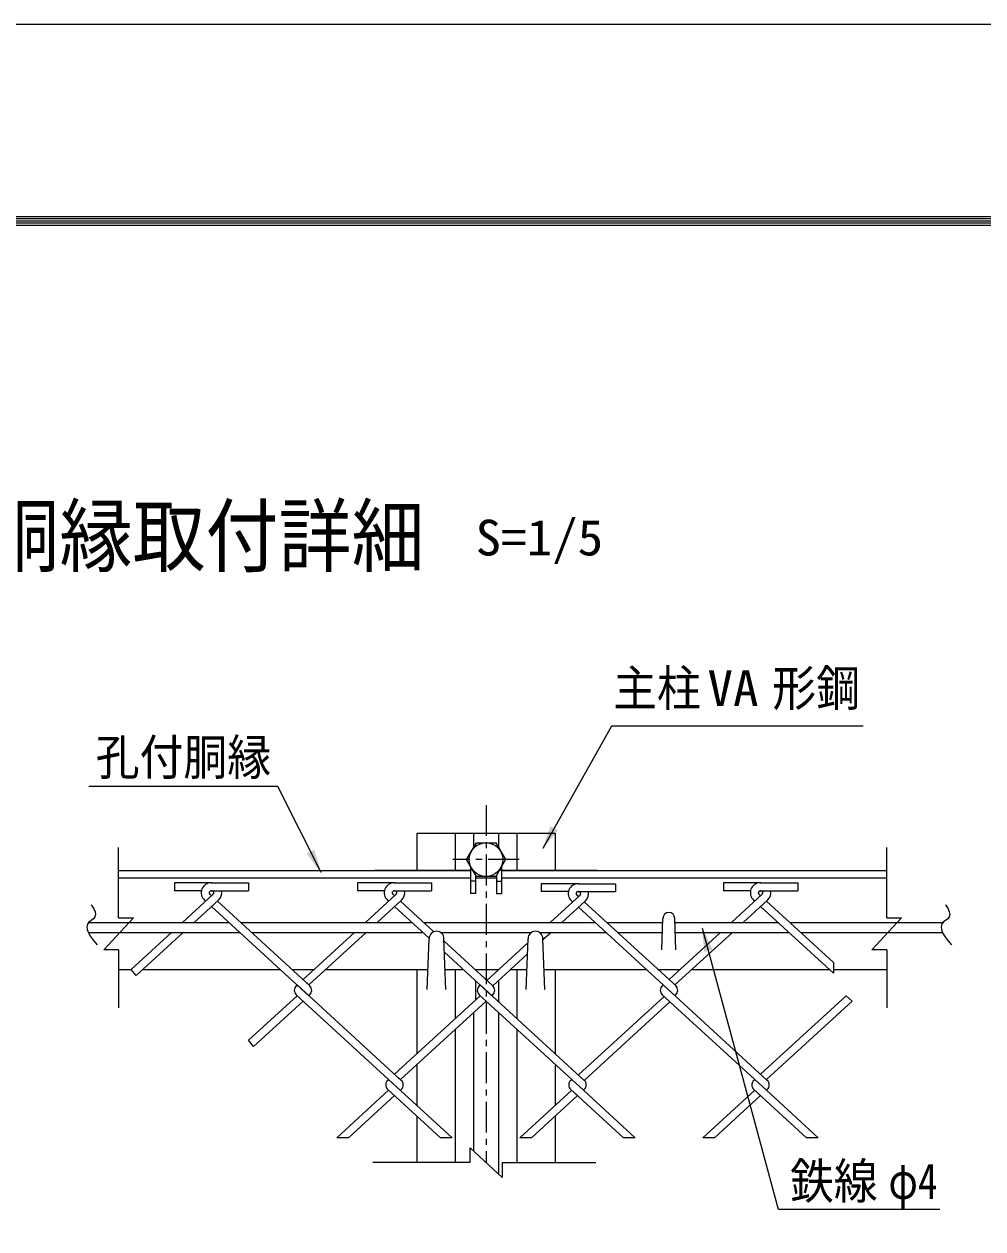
# Model space of a CAD drawing. Units: millimetres, scale not verified, with parts at other scales. Extents: x -4455 to 4455, y -3150 to 3150.
# Drawn here: x 1872 to 3035, y 1688 to 3150 of the extents above; entities that cross this region are included whole.
import ezdxf
from ezdxf.enums import TextEntityAlignment as Align

# ---------------------------------------------------------------- set-up
doc = ezdxf.new("R2010")
doc.units = ezdxf.units.MM
doc.header["$LTSCALE"] = 30
doc.linetypes.add('USER1', pattern=[2, 1.25, -0.25, 0.25, -0.25])
doc.layers.add('0-7_7詳細', color=7, linetype='Continuous', lineweight=18)
doc.layers.add('0-D_D-TTL', color=7, linetype='Continuous', lineweight=9)
doc.styles.add('ＭＳ ゴシック', font='')
doc.styles.get('ＭＳ ゴシック').set_extended_font_data('MS Gothic')

msp = doc.modelspace()

# ---------------------------------------------------------------- linework, layer by layer
at = {"layer": '0-7_7詳細', "color": 1, "linetype": 'USER1'}
for p, q in [((2432.7, 2202.62), (2432.7, 1768.69)), ((2472.99, 2136.47), (2392.35, 2136.47))]:
    msp.add_line(p, q, dxfattribs=at)
at = {"layer": '0-7_7詳細', "lineweight": 9}
for p, q in [((2516.7, 2168.12), (2348.7, 2168.12)), ((2348.7, 2168.12), (2348.7, 2123.12)), ((2395.2, 2168.12), (2395.2, 2123.12)), ((2417.7, 2168.12), (2417.7, 2151.23)), ((2447.7, 2168.12), (2447.7, 2151.23)), ((2470.2, 2168.12), (2470.2, 2123.12)), ((2516.7, 2168.12), (2516.7, 2123.12)), ((1986.98, 2123.12), (2413.95, 2123.12)), ((2413.95, 2123.12), (2297.7, 2123.12)), ((2413.95, 2123.12), (2323.2, 2123.12)), ((2413.95, 2128.21), (2413.95, 2095.43)), ((2416.42, 2123.93), (2413.95, 2123.93)), ((2448.98, 2123.93), (2451.45, 2123.93)), ((2451.45, 2128.21), (2451.45, 2095.43)), ((2451.45, 2123.12), (2918.78, 2123.12)), ((2542.2, 2123.12), (2451.45, 2123.12)), ((2567.7, 2123.12), (2451.45, 2123.12)), ((1986.98, 2114.12), (2413.95, 2114.12)), ((2419.95, 2110.43), (2413.95, 2110.43)), ((2419.95, 2114.12), (2445.45, 2114.12)), ((2445.45, 2117.82), (2445.45, 2095.43)), ((2445.45, 2110.43), (2451.45, 2110.43)), ((2451.45, 2114.12), (2918.78, 2114.12)), ((2445.45, 2095.43), (2451.45, 2095.43)), ((2645.83, 2026.82), (2647.23, 2065.01)), ((2663.02, 2026.82), (2661.63, 2065.01)), ((1950.1, 2048.12), (2133.89, 2048.12)), ((1950.63, 2060.12), (2120.8, 2060.12)), ((2135.01, 2060.12), (2342.82, 2060.12)), ((2148.1, 2048.12), (2355.92, 2048.12)), ((2357.03, 2060.12), (2564.85, 2060.12)), ((2377.44, 2048.12), (2487.95, 2048.12)), ((2497.44, 2048.12), (2577.95, 2048.12)), ((2579.06, 2060.12), (2647.05, 2060.12)), ((2592.16, 2048.12), (2646.61, 2048.12)), ((2661.8, 2060.12), (2786.88, 2060.12)), ((2662.24, 2048.12), (2799.98, 2048.12)), ((2801.09, 2060.12), (2986.98, 2060.12)), ((2814.19, 2048.12), (2986.45, 2048.12)), ((2361.45, 1978.97), (2363.7, 2040.47)), ((2383.95, 1978.97), (2381.7, 2040.47)), ((2481.45, 1978.97), (2483.7, 2040.47)), ((2503.95, 1978.97), (2501.7, 2040.47)), ((1986.98, 2003.12), (2002.1, 2003.12)), ((2016.31, 2003.12), (2183, 2003.12)), ((2197.21, 2003.12), (2224.13, 2003.12)), ((2238.34, 2003.12), (2362.33, 2003.12)), ((2348.7, 2003.12), (2348.7, 1900.79)), ((2383.06, 2003.12), (2405.03, 2003.12)), ((2395.2, 2003.12), (2395.2, 1943.4)), ((2419.24, 2003.12), (2448.3, 2003.12)), ((2462.51, 2003.12), (2482.33, 2003.12)), ((2470.2, 2003.12), (2470.2, 1943.4)), ((2503.06, 2003.12), (2627.06, 2003.12)), ((2516.7, 2003.12), (2516.7, 1900.79)), ((2641.27, 2003.12), (2668.18, 2003.12)), ((2682.39, 2003.12), (2849.08, 2003.12)), ((2854.19, 2003.12), (2918.78, 2003.12)), ((2419.84, 1989.55), (2419.84, 1965.98)), ((2447.7, 1989.55), (2447.7, 1964.02)), ((2417.7, 1951), (2417.7, 1782.62)), ((2447.7, 1951), (2447.7, 1754.76)), ((2395.2, 1930.38), (2395.2, 1768.69)), ((2470.2, 1930.38), (2470.2, 1768.69)), ((2348.7, 1887.77), (2348.7, 1838.27)), ((2516.7, 1887.77), (2516.7, 1838.27)), ((2348.7, 1825.24), (2348.7, 1768.69)), ((2516.7, 1825.24), (2516.7, 1768.69))]:
    msp.add_line(p, q, dxfattribs=at)
at = {"layer": '0-7_7詳細', "color": 4}
for p, q in [((1986.98, 2065.56), (1986.98, 2151.14)), ((2918.78, 2065.56), (2918.78, 2151.14)), ((2004.98, 2065.56), (1968.98, 2026.78)), ((1986.98, 2065.56), (2004.98, 2065.56)), ((2936.78, 2065.56), (2900.78, 2026.78)), ((2918.78, 2065.56), (2936.78, 2065.56)), ((1986.98, 2026.78), (1968.98, 2026.78)), ((1986.98, 2026.78), (1986.98, 1956.59)), ((2918.78, 2026.78), (2900.78, 2026.78)), ((2918.78, 2026.78), (2918.78, 1956.59)), ((2452.08, 1750.69), (2413.31, 1786.69)), ((2413.31, 1768.69), (2413.31, 1786.69)), ((2413.31, 1768.69), (2295.51, 1768.69)), ((2452.08, 1768.69), (2566.02, 1768.69)), ((2452.08, 1768.69), (2452.08, 1750.69))]:
    msp.add_line(p, q, dxfattribs=at)
at = {"layer": '0-7_7詳細', "color": 3}
for p, q in [((2100.09, 2108.17), (2054.65, 2108.17)), ((2054.65, 2108.17), (2054.65, 2098.57)), ((2099.22, 2108.17), (2144.65, 2108.17)), ((2144.65, 2108.17), (2144.65, 2098.57)), ((2322.12, 2108.17), (2276.68, 2108.17)), ((2276.68, 2108.17), (2276.68, 2098.57)), ((2321.25, 2108.17), (2366.68, 2108.17)), ((2366.68, 2108.17), (2366.68, 2098.57)), ((2545.22, 2107.19), (2499.78, 2107.19)), ((2499.78, 2107.19), (2499.78, 2097.59)), ((2544.35, 2107.19), (2589.78, 2107.19)), ((2589.78, 2107.19), (2589.78, 2097.59)), ((2720.74, 2108.17), (2720.74, 2098.57)), ((2766.17, 2108.17), (2720.74, 2108.17)), ((2765.3, 2108.17), (2810.74, 2108.17)), ((2810.74, 2108.17), (2810.74, 2098.57)), ((2087.46, 2098.57), (2054.65, 2098.57)), ((2101.71, 2094.4), (2064.3, 2060.12)), ((2099.65, 2092.51), (2097.6, 2094.4)), ((2099.22, 2098.57), (2144.65, 2098.57)), ((2100.09, 2098.57), (2099.22, 2098.57)), ((2099.65, 2092.51), (2101.71, 2094.4)), ((2309.49, 2098.57), (2276.68, 2098.57)), ((2323.74, 2094.4), (2286.33, 2060.12)), ((2321.68, 2092.51), (2319.63, 2094.4)), ((2322.12, 2098.57), (2321.25, 2098.57)), ((2321.25, 2098.57), (2366.68, 2098.57)), ((2532.59, 2097.59), (2499.78, 2097.59)), ((2546.84, 2093.42), (2510.5, 2060.12)), ((2544.78, 2091.53), (2542.72, 2093.42)), ((2544.35, 2097.59), (2589.78, 2097.59)), ((2545.22, 2097.59), (2544.35, 2097.59)), ((2753.55, 2098.57), (2720.74, 2098.57)), ((2767.8, 2094.4), (2730.39, 2060.12)), ((2765.74, 2092.51), (2763.68, 2094.4)), ((2765.3, 2098.57), (2810.74, 2098.57)), ((2766.17, 2098.57), (2765.3, 2098.57)), ((2108.2, 2087.32), (2078.51, 2060.12)), ((2092.55, 2086), (2091.11, 2087.32)), ((2330.23, 2087.32), (2300.54, 2060.12)), ((2314.58, 2086), (2313.14, 2087.32)), ((2363.71, 2040.98), (2321.68, 2079.49)), ((2369.36, 2048.83), (2328.79, 2086)), ((2553.32, 2086.34), (2524.71, 2060.12)), ((2537.68, 2085.02), (2536.24, 2086.34)), ((2662.9, 1970.27), (2544.78, 2078.51)), ((2663.97, 1982.31), (2551.89, 2085.02)), ((2774.28, 2087.32), (2744.6, 2060.12)), ((2758.63, 2086), (2757.2, 2087.32)), ((2854.19, 1998.44), (2765.74, 2079.49)), ((2854.19, 2011.46), (2772.84, 2086)), ((2051.21, 2048.12), (2002.1, 2003.12)), ((2065.42, 2048.12), (2008.2, 1995.69)), ((2273.24, 2048.12), (2210.67, 1990.79)), ((2287.45, 2048.12), (2217.77, 1984.28)), ((2511.62, 2048.12), (2501.75, 2039.08)), ((2717.29, 2048.12), (2654.73, 1990.79)), ((2731.5, 2048.12), (2661.83, 1984.28)), ((2440.87, 1983.3), (2381.81, 2037.42)), ((2483.51, 2035.39), (2433.77, 1989.81)), ((2483.02, 2021.91), (2440.87, 1983.3)), ((2008.2, 1995.69), (2002.1, 2003.12)), ((2854.19, 2011.46), (2854.19, 1998.44)), ((2218.84, 1983.3), (2210.67, 1990.79)), ((2203.56, 1984.28), (2202.49, 1983.3)), ((2203.56, 1984.28), (2202.49, 1983.3)), ((2329.86, 1868.55), (2203.56, 1984.28)), ((2425.59, 1984.28), (2424.52, 1983.3)), ((2425.59, 1984.28), (2424.52, 1983.3)), ((2551.89, 1868.55), (2425.59, 1984.28)), ((2647.62, 1984.28), (2646.55, 1983.3)), ((2647.62, 1984.28), (2646.55, 1983.3)), ((2773.91, 1868.55), (2647.62, 1984.28)), ((2203.56, 1971.26), (2144.62, 1917.24)), ((2210.67, 1964.75), (2150.72, 1909.82)), ((2314.58, 1869.53), (2202.49, 1972.24)), ((2425.59, 1971.26), (2321.68, 1876.04)), ((2432.7, 1964.75), (2328.79, 1869.53)), ((2550.82, 1856.51), (2424.52, 1972.24)), ((2648.69, 1970.27), (2544.78, 1875.06)), ((2655.8, 1963.76), (2551.89, 1868.55)), ((2772.84, 1856.51), (2646.55, 1972.24)), ((2654.73, 1964.75), (2646.55, 1972.24)), ((2662.9, 1972.24), (2661.83, 1971.26)), ((2662.9, 1972.24), (2661.83, 1971.26)), ((2869.65, 1971.26), (2765.74, 1876.04)), ((2876.75, 1964.75), (2772.84, 1869.53)), ((2869.65, 1971.26), (2876.75, 1964.75)), ((2150.72, 1909.82), (2144.62, 1917.24)), ((2329.86, 1868.55), (2321.68, 1876.04)), ((2314.58, 1869.53), (2313.51, 1868.55)), ((2314.58, 1869.53), (2313.51, 1868.55)), ((2377.38, 1798.97), (2313.51, 1857.49)), ((2391.59, 1798.97), (2314.58, 1869.53)), ((2329.86, 1857.49), (2328.79, 1856.51)), ((2536.61, 1869.53), (2535.54, 1868.55)), ((2536.61, 1869.53), (2535.54, 1868.55)), ((2599.4, 1798.97), (2535.54, 1857.49)), ((2543.71, 1850), (2535.54, 1857.49)), ((2551.89, 1857.49), (2550.82, 1856.51)), ((2551.89, 1857.49), (2550.82, 1856.51)), ((2758.63, 1869.53), (2757.56, 1868.55)), ((2758.63, 1869.53), (2757.56, 1868.55)), ((2821.43, 1798.97), (2757.56, 1857.49)), ((2765.74, 1850), (2757.56, 1857.49)), ((2773.91, 1857.49), (2772.84, 1856.51)), ((2773.91, 1857.49), (2772.84, 1856.51)), ((2314.58, 1856.51), (2251.78, 1798.97)), ((2321.68, 1850), (2265.99, 1798.97)), ((2536.61, 1856.51), (2473.81, 1798.97)), ((2543.71, 1850), (2488.02, 1798.97)), ((2613.61, 1798.97), (2550.82, 1856.51)), ((2758.63, 1856.51), (2695.84, 1798.97)), ((2765.74, 1850), (2710.05, 1798.97)), ((2835.64, 1798.97), (2772.84, 1856.51)), ((2265.99, 1798.97), (2251.78, 1798.97)), ((2391.59, 1798.97), (2377.38, 1798.97)), ((2488.02, 1798.97), (2473.81, 1798.97)), ((2613.61, 1798.97), (2599.4, 1798.97)), ((2710.05, 1798.97), (2695.84, 1798.97)), ((2835.64, 1798.97), (2821.43, 1798.97))]:
    msp.add_line(p, q, dxfattribs=at)
at = {"layer": '0-7_7詳細', "lineweight": 9}
for points in [[(2890.23, 2298.39), (2584.86, 2298.39), (2501.74, 2150.02)], [(2419.95, 2117.82), (2419.95, 2095.43), (2413.95, 2095.43)], [(2983.01, 1711.94), (2787.45, 1711.94), (2695.14, 2052.76)]]:
    msp.add_lwpolyline(points, dxfattribs=at)
at = {"layer": '0-7_7詳細', "color": 1}
msp.add_lwpolyline([(1951.05, 2225.49), (2179.63, 2225.49), (2232.32, 2121.08)], dxfattribs=at)
at = {"layer": '0-7_7詳細', "color": 3}
msp.add_lwpolyline([(2409.18, 2136.47), (2420.94, 2156.84), (2444.46, 2156.84), (2456.22, 2136.47), (2444.46, 2116.1), (2420.94, 2116.1)], close=True, dxfattribs=at)
at = {"layer": '0-7_7詳細', "color": 4}
for points in [[(1953.83, 2081.39), (1954.14, 2081), (1956.8, 2076.8), (1958.37, 2073.05), (1958.84, 2069.73), (1958.22, 2066.86), (1956.49, 2064.42), (1953.68, 2062.43), (1950.85, 2060.43), (1949.1, 2057.95), (1948.41, 2054.99), (1948.81, 2051.56), (1950.27, 2047.65), (1952.81, 2043.27), (1956.43, 2038.41), (1961.12, 2033.08)], [(2990.18, 2081.39), (2990.49, 2081), (2993.15, 2076.8), (2994.72, 2073.05), (2995.19, 2069.73), (2994.57, 2066.86), (2992.84, 2064.42), (2990.03, 2062.43), (2987.2, 2060.43), (2985.45, 2057.95), (2984.76, 2054.99), (2985.16, 2051.56), (2986.62, 2047.65), (2989.16, 2043.27), (2992.78, 2038.41), (2997.47, 2033.08)]]:
    msp.add_lwpolyline(points, dxfattribs=at)
at = {"layer": '0-7_7詳細', "color": 3}
for points in [[(2218.84, 1972.24), (2217.77, 1971.26), (2099.65, 2079.49)], [(2218.84, 1983.3), (2106.76, 2086), (2108.2, 2087.32)], [(2440.87, 1972.24), (2439.8, 1971.26), (2382.3, 2023.95)]]:
    msp.add_lwpolyline(points, dxfattribs=at)
msp.add_circle((2432.7, 2136.47), 20.4, dxfattribs=at)
for centre, radius, start, end in [((2099.22, 2096.17), 12, 90, 227.5), ((2321.25, 2096.17), 12, 90, 227.5), ((2544.35, 2095.19), 12, 90, 227.5), ((2765.3, 2096.17), 12, 90, 227.5), ((2099.22, 2096.17), 2.4, 90, 227.5), ((2100.09, 2096.17), 2.4, 312.5, 90), ((2100.09, 2096.17), 12, 312.5, 11.53696), ((2321.25, 2096.17), 2.4, 90, 227.5), ((2322.12, 2096.17), 2.4, 312.5, 90), ((2322.12, 2096.17), 12, 312.5, 11.53696), ((2544.35, 2095.19), 2.4, 90, 227.5), ((2545.22, 2095.19), 2.4, 312.5, 90), ((2545.22, 2095.19), 12, 312.5, 11.53696), ((2765.3, 2096.17), 2.4, 90, 227.5), ((2766.17, 2096.17), 2.4, 312.5, 90), ((2766.17, 2096.17), 12, 312.5, 11.53696), ((2207.56, 1977.77), 7.5, 132.5, 227.5), ((2213.78, 1977.77), 7.5, 312.5, 47.5), ((2429.59, 1977.77), 7.5, 132.5, 227.5), ((2435.81, 1977.77), 7.5, 312.5, 47.5), ((2651.62, 1977.77), 7.5, 132.5, 227.5), ((2657.83, 1977.77), 7.5, 312.5, 47.5), ((2318.57, 1863.02), 7.5, 132.5, 227.5), ((2324.79, 1863.02), 7.5, 312.5, 47.5), ((2540.6, 1863.02), 7.5, 132.5, 227.5), ((2546.82, 1863.02), 7.5, 312.5, 47.5), ((2762.63, 1863.02), 7.5, 132.5, 227.5), ((2768.85, 1863.02), 7.5, 312.5, 47.5)]:
    msp.add_arc(centre, radius, start, end, dxfattribs=at)
at = {"layer": '0-7_7詳細', "lineweight": 9}
for centre, radius in [((2654.43, 2065.01), 7.2), ((2372.7, 2040.47), 9), ((2492.7, 2040.47), 9)]:
    msp.add_arc(centre, radius, 0, 180, dxfattribs=at)
at = {"layer": '0-7_7詳細'}
for points in [[(2500.77, 2148.27), (2510.88, 2176.99), (2519.97, 2171.9)], [(2694.62, 2054.69), (2707.49, 2027.1), (2697.43, 2024.37)]]:
    msp.add_solid(points, dxfattribs=at)
at = {"layer": '0-7_7詳細', "color": 1}
msp.add_solid([(2233.22, 2119.3), (2215.05, 2143.73), (2224.36, 2148.43)], dxfattribs=at)
at = {"layer": '0-D_D-TTL', "color": 2, "lineweight": 18}
msp.add_lwpolyline([(-4455.04, 3150.21), (4454.66, 3150.21), (4454.66, -3150.21), (-4455.04, -3150.21)], close=True, dxfattribs=at)
at = {"layer": '0-D_D-TTL'}
for points in [[(-4168.65, 2916.87), (4168.28, 2916.87), (4168.28, -2916.87), (-4168.65, -2916.87)], [(-4166, 2914.21), (4165.63, 2914.21), (4165.63, -2914.21), (-4166, -2914.21)], [(-4163.35, 2911.56), (4162.97, 2911.56), (4162.97, -2911.56), (-4163.35, -2911.56)], [(-4160.7, 2908.91), (4160.32, 2908.91), (4160.32, -2908.91), (-4160.7, -2908.91)], [(-4158.05, 2906.26), (4157.67, 2906.26), (4157.67, -2906.26), (-4158.05, -2906.26)]]:
    msp.add_lwpolyline(points, close=True, dxfattribs=at)

# ---------------------------------------------------------------- texts
at = {"layer": '0-7_7詳細', "style": 'ＭＳ ゴシック', "width": 0.9}
msp.add_text('上胴縁取付詳細', height=72.14, dxfattribs=at).set_placement((1738.12, 2471.51), align=Align.BOTTOM_LEFT)
at = {"layer": '0-7_7詳細', "color": 3, "style": 'ＭＳ ゴシック'}
for s, width, p in [('S=1/5', 1.05, (2420.05, 2492.47)), ('主柱', 0.9, (2586.79, 2309.78)), ('形鋼', 0.9, (2780.01, 2309.78)), ('VA', 1.05, (2701.38, 2309.62)), ('孔付胴縁', 0.9, (1959.22, 2226.04)), ('鉄線', 0.9, (2801.42, 1711.75)), ('φ4', 0.8, (2920.8, 1711.75))]:
    msp.add_text(s, height=43.33, dxfattribs=dict(at, width=width)).set_placement(p, align=Align.BOTTOM_LEFT)

doc.saveas('drawing.dxf')
